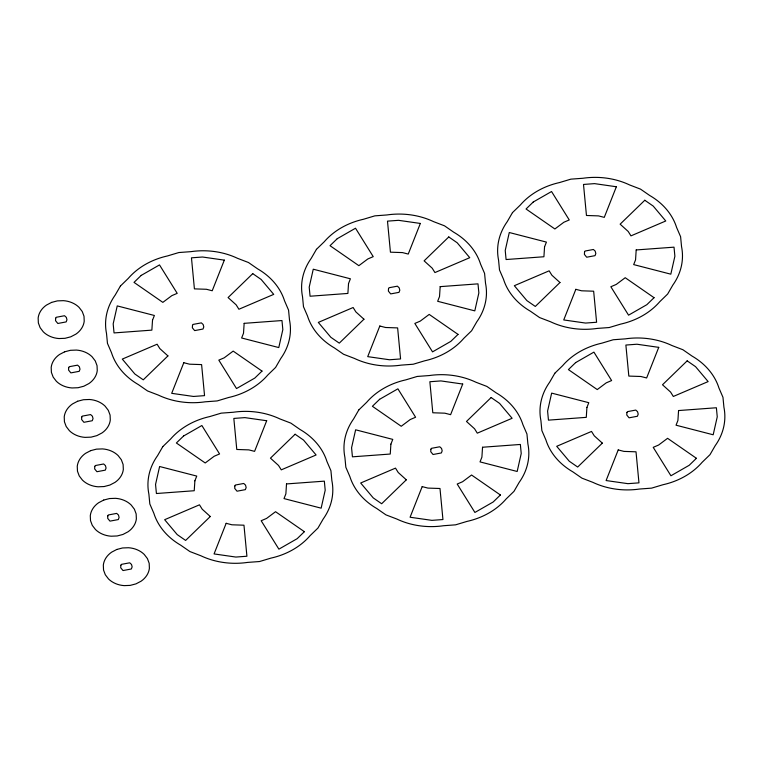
<?xml version="1.0" encoding="UTF-8"?>
<svg xmlns="http://www.w3.org/2000/svg" width="763" height="763" viewBox="0 0 763 763"><rect width="100%" height="100%" fill="white"/><g stroke="black" fill="none" stroke-linecap="round" stroke-linejoin="round"><path stroke-width="1.14" d="M152.514 320.222L151.866 330.131L114.04 332.926L113.182 323.846L117.235 305.906L154.384 315.481L152.514 320.222M194.88 480.824L194.231 490.733L156.415 493.518L155.547 484.448L159.61 466.508L196.749 476.083L194.88 480.824M244.15 323.34L243.511 333.25L241.633 337.99L278.781 347.566L282.835 329.616L281.976 320.546L244.15 323.34M286.516 483.933L285.877 493.852L284.008 498.592L321.147 508.168L325.2 490.218L324.342 481.148L286.516 483.933M348.529 283.521L347.89 293.44L310.064 296.225L309.206 287.155L313.259 269.205L350.398 278.791L348.529 283.521M390.894 444.123L390.255 454.042L352.43 456.827L351.571 447.757L355.625 429.807L392.773 439.393L390.894 444.123M440.175 286.64L439.526 296.559L437.657 301.29L474.796 310.875L478.859 292.925L478 283.855L440.175 286.64M482.54 447.242L481.901 457.161L480.022 461.892L517.171 471.477L521.224 453.527L520.366 444.457L482.54 447.242M544.553 246.831L543.914 256.75L506.088 259.534L505.23 250.464L509.283 232.515L546.422 242.1L544.553 246.831M586.919 407.432L586.28 417.351L548.454 420.136L547.596 411.066L551.649 393.117L588.788 402.692L586.919 407.432M636.189 249.949L635.55 259.868L633.681 264.599L670.82 274.175L674.883 256.234L674.015 247.164L636.189 249.949M678.565 410.551L677.916 420.461L676.047 425.201L713.186 434.776L717.249 416.836L716.381 407.757L678.565 410.551M55.68 318.2L55.527 320.66L57.826 323.474L66.171 321.91L66.963 319.783L66.333 317.379L64.54 315.729L56.195 317.294L55.68 318.2M68.708 367.613L68.565 370.074L70.864 372.888L79.209 371.323L80.001 369.197L79.362 366.793L77.578 365.143L69.233 366.707L68.708 367.613M81.746 417.037L81.603 419.488L83.901 422.301L92.247 420.737L93.038 418.61L92.399 416.207L90.616 414.567L82.27 416.131L81.746 417.037M94.784 466.451L94.641 468.911L96.93 471.715L105.284 470.151L106.067 468.024L105.437 465.63L103.654 463.98L95.308 465.544L94.784 466.451M107.821 515.864L107.678 518.325L109.967 521.129L118.313 519.574L119.104 517.438L118.475 515.044L116.691 513.394L108.336 514.958L107.821 515.864M120.859 565.278L120.707 567.739L123.005 570.552L131.35 568.988L132.142 566.852L131.513 564.458L129.72 562.808L121.374 564.372L120.859 565.278M192.505 325.334L192.352 327.794L194.651 330.608L202.996 329.044L203.788 326.907L203.158 324.513L201.365 322.863L193.02 324.428L192.505 325.334M234.87 485.936L234.718 488.396L237.016 491.2L245.362 489.646L246.153 487.509L245.524 485.115L243.731 483.465L235.386 485.03L234.87 485.936M388.52 288.643L388.377 291.104L390.675 293.908L399.02 292.353L399.812 290.217L399.173 287.823L397.389 286.173L389.044 287.737L388.52 288.643M430.885 449.245L430.742 451.696L433.041 454.51L441.386 452.945L442.178 450.819L441.548 448.425L439.755 446.775L431.41 448.339L430.885 449.245M584.544 251.952L584.401 254.403L586.69 257.217L595.045 255.653L595.827 253.526L595.197 251.122L593.414 249.482L585.068 251.037L584.544 251.952M626.909 412.545L626.766 415.005L629.065 417.819L637.41 416.255L638.202 414.128L637.563 411.724L635.779 410.074L627.434 411.639L626.909 412.545M183.797 362.711L171.694 393.336L193.497 396.455L204.551 395.644L201.604 364.6L189.539 364.189L183.797 362.711M224.322 260.135L212.219 290.76L206.477 289.282L194.412 288.872L191.465 257.827L202.519 257.017L224.322 260.135M226.163 523.304L214.069 553.928L235.862 557.057L246.916 556.237L243.969 525.202L231.904 524.791L226.163 523.304M266.688 420.737L254.584 451.362L248.843 449.884L236.778 449.474L233.831 418.429L244.885 417.619L266.688 420.737M379.821 326.011L367.718 356.636L389.521 359.764L400.575 358.944L397.628 327.909L385.563 327.499L379.821 326.011M420.346 223.445L408.243 254.069L402.502 252.591L390.437 252.181L387.49 221.136L398.544 220.326L420.346 223.445M422.187 486.613L410.084 517.238L431.887 520.356L442.941 519.546L439.993 488.501L427.929 488.091L422.187 486.613M462.712 384.047L450.609 414.671L444.867 413.184L432.802 412.773L429.855 381.738L440.909 380.918L462.712 384.047M575.836 289.32L563.743 319.945L585.545 323.064L596.599 322.253L593.652 291.208L581.587 290.798L575.836 289.32M616.361 186.754L604.267 217.379L598.516 215.891L586.461 215.481L583.504 184.446L594.558 183.625L616.361 186.754M618.211 449.922L606.108 480.547L627.911 483.666L638.965 482.855L636.018 451.81L623.953 451.4L618.211 449.922M658.736 347.356L646.633 377.971L640.891 376.493L628.826 376.083L625.879 345.048L636.933 344.227L658.736 347.356M120.42 286.03L115.213 295.033A69.5 57.072 -1.7 0 0 106.515 333.479L107.459 343.36L111.484 352.678A69.5 57.072 -1.7 0 0 138.361 384.59L147.536 390.952L158.437 395.129A69.5 57.072 -1.7 0 0 205.142 401.815L217.188 400.928L228.576 397.513A69.5 57.072 -1.7 0 0 267.746 375.062L275.596 367.442L280.803 358.438A69.5 57.072 -1.7 0 0 289.501 319.993L288.557 310.112L284.532 300.794A69.5 57.072 -1.7 0 0 257.665 268.881L248.48 262.52L237.579 258.342A69.5 57.072 -1.7 0 0 190.874 251.656L178.838 252.543L167.44 255.958A69.5 57.072 -1.7 0 0 128.27 278.409L120.42 286.03M162.786 446.632L157.579 455.635A69.5 57.072 -1.7 0 0 148.88 494.081L149.825 503.961L153.849 513.28A69.5 57.072 -1.7 0 0 180.726 545.192L189.901 551.554L200.803 555.731A69.5 57.072 -1.7 0 0 247.508 562.417L259.554 561.53L270.941 558.115A69.5 57.072 -1.7 0 0 310.112 535.655L317.961 528.044L323.178 519.04A69.5 57.072 -1.7 0 0 331.867 480.595L330.932 470.714L326.907 461.396A69.5 57.072 -1.7 0 0 300.031 429.483L290.846 423.112L279.945 418.944A69.5 57.072 -1.7 0 0 233.249 412.258L221.203 413.145L209.806 416.56A69.5 57.072 -1.7 0 0 170.635 439.011L162.786 446.632M316.445 249.339L311.228 258.342A69.5 57.072 -1.7 0 0 302.539 296.778L303.474 306.669L307.499 315.987A69.5 57.072 -1.7 0 0 334.375 347.899L343.56 354.261L354.461 358.438A69.5 57.072 -1.7 0 0 401.157 365.124L413.203 364.237L424.6 360.823A69.5 57.072 -1.7 0 0 463.77 338.362L471.62 330.751L476.827 321.748A69.5 57.072 -1.7 0 0 485.526 283.302L484.581 273.412L480.556 264.093A69.5 57.072 -1.7 0 0 453.68 232.181L444.505 225.819L433.603 221.651A69.5 57.072 -1.7 0 0 386.898 214.956L374.852 215.853L363.465 219.267A69.5 57.072 -1.7 0 0 324.294 241.718L316.445 249.339M358.81 409.931L353.603 418.935A69.5 57.072 -1.7 0 0 344.905 457.38L345.849 467.271L349.874 476.589A69.5 57.072 -1.7 0 0 376.75 508.501L385.925 514.863L396.827 519.031A69.5 57.072 -1.7 0 0 443.532 525.726L455.578 524.839L466.966 521.415A69.5 57.072 -1.7 0 0 506.136 498.964L513.985 491.353L519.193 482.34A69.5 57.072 -1.7 0 0 527.891 443.904L526.947 434.013L522.922 424.695A69.5 57.072 -1.7 0 0 496.045 392.783L486.87 386.421L475.969 382.253A69.5 57.072 -1.7 0 0 429.264 375.558L417.218 376.445L405.83 379.86A69.5 57.072 -1.7 0 0 366.66 402.32L358.81 409.931M512.459 212.639L507.252 221.642A69.5 57.072 -1.7 0 0 498.563 260.088L499.498 269.968L503.523 279.287A69.5 57.072 -1.7 0 0 530.399 311.209L539.584 317.57L550.485 321.738A69.5 57.072 -1.7 0 0 597.181 328.424L609.227 327.537L620.624 324.122A69.5 57.072 -1.7 0 0 659.785 301.671L667.644 294.051L672.852 285.047A69.5 57.072 -1.7 0 0 681.54 246.611L680.606 236.721L676.581 227.403A69.5 57.072 -1.7 0 0 649.704 195.49L640.519 189.129L629.628 184.951A69.5 57.072 -1.7 0 0 582.922 178.265L570.877 179.152L559.489 182.567A69.5 57.072 -1.7 0 0 520.318 205.028L512.459 212.639M554.835 373.241L549.618 382.244A69.5 57.072 -1.7 0 0 540.929 420.69L541.864 430.57L545.888 439.889A69.5 57.072 -1.7 0 0 572.765 471.801L581.95 478.163L592.851 482.34A69.5 57.072 -1.7 0 0 639.547 489.026L651.592 488.139L662.99 484.724A69.5 57.072 -1.7 0 0 702.16 462.273L710.01 454.653L715.217 445.649A69.5 57.072 -1.7 0 0 723.915 407.204L722.971 397.323L718.946 388.005A69.5 57.072 -1.7 0 0 692.07 356.092L682.895 349.731L671.993 345.553A69.5 57.072 -1.7 0 0 625.288 338.867L613.242 339.754L601.854 343.169A69.5 57.072 -1.7 0 0 562.684 365.62L554.835 373.241M141.212 275.395L134.011 282.386L162.843 302.367L171.828 295.643L177.207 293.345L159.505 264.914L141.212 275.395M167.927 355.911L143.263 379.831L134.841 373.994L122.29 359.096L157.111 344.218L159.849 348.615L167.927 355.911M252.753 273.64L228.089 297.56L236.168 304.857L238.905 309.253L273.726 294.375L261.175 279.477L252.753 273.64M337.236 238.705L330.026 245.696L358.858 265.667L367.842 258.953L373.231 256.645L355.52 228.223L337.236 238.705M183.587 435.997L176.377 442.988L205.209 462.969L214.193 456.245L219.572 453.947L201.871 425.516L183.587 435.997M262.005 371.085L254.804 378.076L236.52 388.558L218.809 360.126L224.188 357.828L233.173 351.104L262.005 371.085M363.951 319.22L339.287 343.14L330.856 337.303L318.314 322.406L353.135 307.518L355.873 311.914L363.951 319.22M448.778 236.94L424.114 260.86L432.192 268.166L434.929 272.563L469.75 257.684L457.199 242.787L448.778 236.94M533.261 202.004L526.05 208.995L554.882 228.976L563.867 222.252L569.255 219.954L551.544 191.523L533.261 202.004M210.292 516.513L185.628 540.433L177.207 534.596L164.655 519.698L199.477 504.82L202.214 509.207L210.292 516.513M295.119 434.242L270.455 458.153L278.533 465.459L281.27 469.855L316.092 454.977L303.55 440.079L295.119 434.242M379.602 399.307L372.401 406.298L401.233 426.269L410.217 419.545L415.597 417.247L397.895 388.825L379.602 399.307M458.029 334.394L450.819 341.376L432.535 351.867L414.834 323.436L420.213 321.137L429.197 314.413L458.029 334.394M559.966 282.529L535.311 306.449L526.88 300.603L514.338 285.705L549.15 270.827L551.887 275.224L559.966 282.529M644.802 200.249L620.138 224.169L628.216 231.475L630.953 235.872L665.765 220.984L653.223 206.086L644.802 200.249M304.38 531.687L297.169 538.678L278.886 549.16L261.175 520.728L266.564 518.43L275.548 511.706L304.38 531.687M406.317 479.822L381.653 503.742L373.231 497.896L360.68 482.998L395.501 468.12L398.238 472.516L406.317 479.822M491.143 397.542L466.479 421.462L474.557 428.768L477.295 433.165L512.116 418.277L499.565 403.379L491.143 397.542M575.626 362.606L568.416 369.597L597.248 389.578L606.232 382.854L611.621 380.556L593.91 352.125L575.626 362.606M654.053 297.694L646.843 304.685L628.559 315.167L610.848 286.745L616.237 284.437L625.221 277.722L654.053 297.694M500.394 494.987L493.194 501.978L474.901 512.459L457.199 484.038L462.578 481.73L471.563 475.015L500.394 494.987M602.341 443.122L577.677 467.042L569.246 461.205L556.704 446.307L591.525 431.429L594.263 435.826L602.341 443.122M687.167 360.851L662.503 384.771L670.582 392.068L673.319 396.464L708.14 381.586L695.589 366.688L687.167 360.851M696.419 458.296L689.208 465.287L670.925 475.769L653.223 447.337L658.603 445.039L667.587 438.315L696.419 458.296M51.579 302.406L46.457 305.086A23.148 19.008 -1.7 0 0 38.15 318.009L38.36 322.968L40.134 327.689L43.329 331.867A23.148 19.008 -1.7 0 0 58.97 338.543L65.008 338.314L70.787 336.807L75.909 334.127A23.148 19.008 -1.7 0 0 84.216 321.194L84.006 316.244L82.242 311.514L79.037 307.336A23.148 19.008 -1.7 0 0 63.396 300.66L57.359 300.889L51.579 302.406M64.617 351.819L59.495 354.499A23.148 19.008 -1.7 0 0 51.188 367.423L51.398 372.382L53.162 377.103L56.367 381.281A23.148 19.008 -1.7 0 0 72.008 387.957L78.045 387.728L83.825 386.221L88.947 383.541A23.148 19.008 -1.7 0 0 97.254 370.608L97.044 365.658L95.27 360.928L92.075 356.75A23.148 19.008 -1.7 0 0 76.434 350.074L70.396 350.312L64.617 351.819M77.654 401.233L72.533 403.913A23.148 19.008 -1.7 0 0 64.226 416.836L64.435 421.796L66.2 426.527L69.404 430.694A23.148 19.008 -1.7 0 0 85.046 437.371L91.083 437.142L96.853 435.635L101.984 432.955A23.148 19.008 -1.7 0 0 110.292 420.031L110.082 415.072L108.308 410.341L105.113 406.164A23.148 19.008 -1.7 0 0 89.471 399.488L83.434 399.726L77.654 401.233M90.692 450.647L85.57 453.327A23.148 19.008 -1.7 0 0 77.254 466.25L77.473 471.21L79.238 475.94L82.442 480.118A23.148 19.008 -1.7 0 0 98.084 486.794L104.121 486.556L109.891 485.049L115.013 482.369A23.148 19.008 -1.7 0 0 123.329 469.445L123.11 464.486L121.346 459.755L118.141 455.587A23.148 19.008 -1.7 0 0 102.509 448.911L96.472 449.14L90.692 450.647M103.73 500.061L98.608 502.741A23.148 19.008 -1.7 0 0 90.292 515.674L90.511 520.624L92.275 525.354L95.48 529.532A23.148 19.008 -1.7 0 0 111.112 536.208L117.149 535.969L122.929 534.462L128.05 531.782A23.148 19.008 -1.7 0 0 136.367 518.859L136.148 513.9L134.383 509.179L131.179 505.001A23.148 19.008 -1.7 0 0 115.537 498.325L109.5 498.554L103.73 500.061M116.768 549.474L111.646 552.154A23.148 19.008 -1.7 0 0 103.329 565.087L103.539 570.037L105.313 574.768L108.508 578.945A23.148 19.008 -1.7 0 0 124.15 585.622L130.187 585.393L135.967 583.876L141.088 581.196A23.148 19.008 -1.7 0 0 149.395 568.273L149.186 563.313L147.421 558.592L144.217 554.415A23.148 19.008 -1.7 0 0 128.575 547.739L122.538 547.968L116.768 549.474"/></g></svg>
